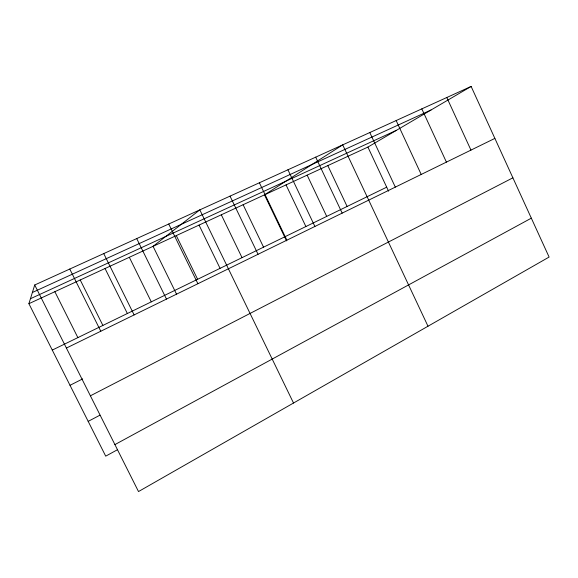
<?xml version="1.0" encoding="UTF-8"?>
<svg xmlns="http://www.w3.org/2000/svg" width="578" height="578" viewBox="0 0 578 578"><rect width="100%" height="100%" fill="white"/><g stroke="black" fill="none" stroke-linecap="round" stroke-linejoin="round"><path stroke-width="0.87" d="M117.312 449.814L105.709 456.158L28.9 303.688L34.716 284.99L471.128 86.44L549.1 257.058L138.503 491.56L34.716 284.99M28.9 303.688L367.911 147.072L471.128 86.44M114.914 444.605L531.327 218.166M88.181 421.369L99.915 415.192M90.399 395.814L512.888 177.829M70.017 385.309L82.676 378.893M66.405 348.057L494.876 138.402M52.273 350.087L386.689 187.178M30.446 298.718L396.421 130.325M32.382 292.49L431.015 110.001M54.859 291.695L77.864 337.617M80.234 279.976L102.884 325.428M69.765 269.052L100.782 331.237M103.751 253.583L134.118 314.923M105.044 268.51L127.355 313.507M136.726 238.584L166.478 299.093M129.32 257.297L151.292 301.853M176.666 294.433L153.069 246.329L199.829 209.872L293.516 403.032M176.304 235.593L197.625 279.275M168.74 224.018L197.893 283.719M199.049 225.088L220.066 268.344M221.316 214.799L242.03 257.644M230.03 196.13L258.055 254.284M243.121 204.72L263.546 247.167M259.385 182.771L286.876 240.181M286.529 240.896L264.486 194.858L342.718 144.861L427.995 326.223M287.931 169.787L314.902 226.468M286.038 184.902L305.885 226.54M307.142 175.148L326.707 216.396M327.813 165.597L347.111 206.454M315.696 157.151L342.169 213.123M369.804 132.535L395.316 187.12M367.911 147.072L388.568 191.188M396.161 120.549L421.21 174.455M421.81 108.874L446.411 162.115M446.794 97.509L470.962 150.107"/></g></svg>
